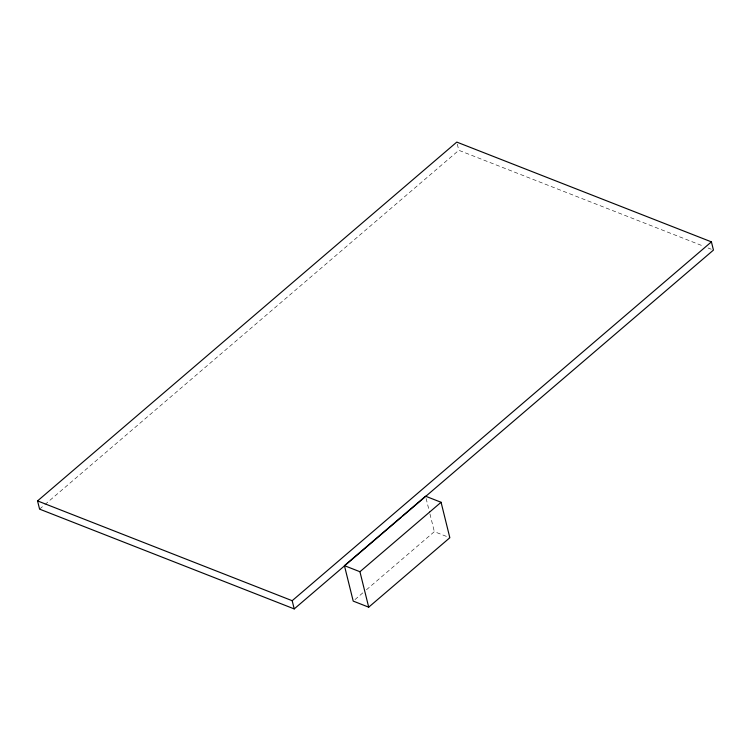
<?xml version="1.0" encoding="UTF-8"?>
<svg xmlns="http://www.w3.org/2000/svg" width="751" height="751" viewBox="0 0 751 751"><rect width="100%" height="100%" fill="white"/><g stroke="black" fill="none" stroke-linecap="round" stroke-linejoin="round"><path stroke-width="0.56" stroke-dasharray="3.75 2.82" d="M39.587 509.131L44.037 505.32M44.929 504.559L458.823 150.303L703.659 246.253M354.97 599.589L362.902 592.802M366.432 589.779L434.341 531.661L449.84 537.735M708.005 247.961L711.272 249.238M457.293 144.145L458.823 150.303M426.108 498.42L429.675 512.82M429.947 513.928L434.341 531.661"/><path stroke-width="1.13" d="M401.025 517.495L294.214 608.911L39.587 509.131L37.55 500.908L456.786 142.089L711.413 241.869L713.45 250.092L402.808 515.975M37.55 500.908L292.177 600.697L711.413 241.869M344.427 565.644L425.564 496.204L441.072 502.278L449.84 537.735L368.703 607.174L353.205 601.1L344.427 565.644L359.936 571.727L368.703 607.174M359.936 571.727L441.072 502.278M292.177 600.697L294.214 608.911"/></g></svg>
